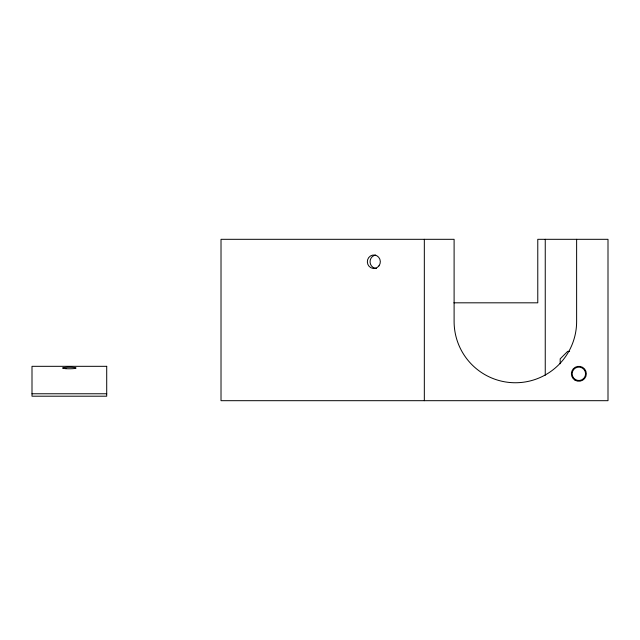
<?xml version="1.0" encoding="UTF-8"?>
<svg xmlns="http://www.w3.org/2000/svg" width="640" height="640" viewBox="0 0 640 640"><rect width="100%" height="100%" fill="white"/><g stroke="black" fill="none" stroke-linecap="round" stroke-linejoin="round"><path stroke-width="0.96" d="M453.896 302.816L537.776 302.816L537.776 239.312L608 239.312L608 400.688L221.016 400.688L221.016 239.312L454.104 239.312L454.104 321.496A61.264 61.264 0 0 0 515.36 382.752A61.264 61.264 0 0 0 576.624 321.496L576.624 239.312M569.616 351.376L567.656 351.376L560.184 358.848L560.184 363.76M32 393.768L106.712 393.768M545.248 239.312L545.248 375.224M424.328 239.312L424.328 400.688M376.552 268.448A6.72 6.496 -90 0 1 370.072 262.168A6.72 6.496 -90 0 1 375.704 255.064M106.712 366.32L32 366.32L32 396.2L106.712 396.2L106.712 366.32M65.992 368.68A6.72 0.76 0 0 0 76.08 368.016A6.72 0.76 0 0 0 65.992 367.352A6.72 0.76 0 0 0 65.992 368.68M575.504 379.616A6.72 6.72 0 0 0 585.584 373.792A6.72 6.72 0 0 0 575.504 367.968A6.72 6.72 0 0 0 575.504 379.616M575.128 380.256A7.472 7.472 0 0 0 586.336 373.792A7.472 7.472 0 0 0 575.128 367.32A7.472 7.472 0 0 0 575.128 380.256M378.984 265.824A6.72 6.496 -90 0 0 374.68 255.064A6.72 6.496 -90 0 0 367.832 264.304A6.72 6.496 -90 0 0 378.984 265.824"/></g></svg>
